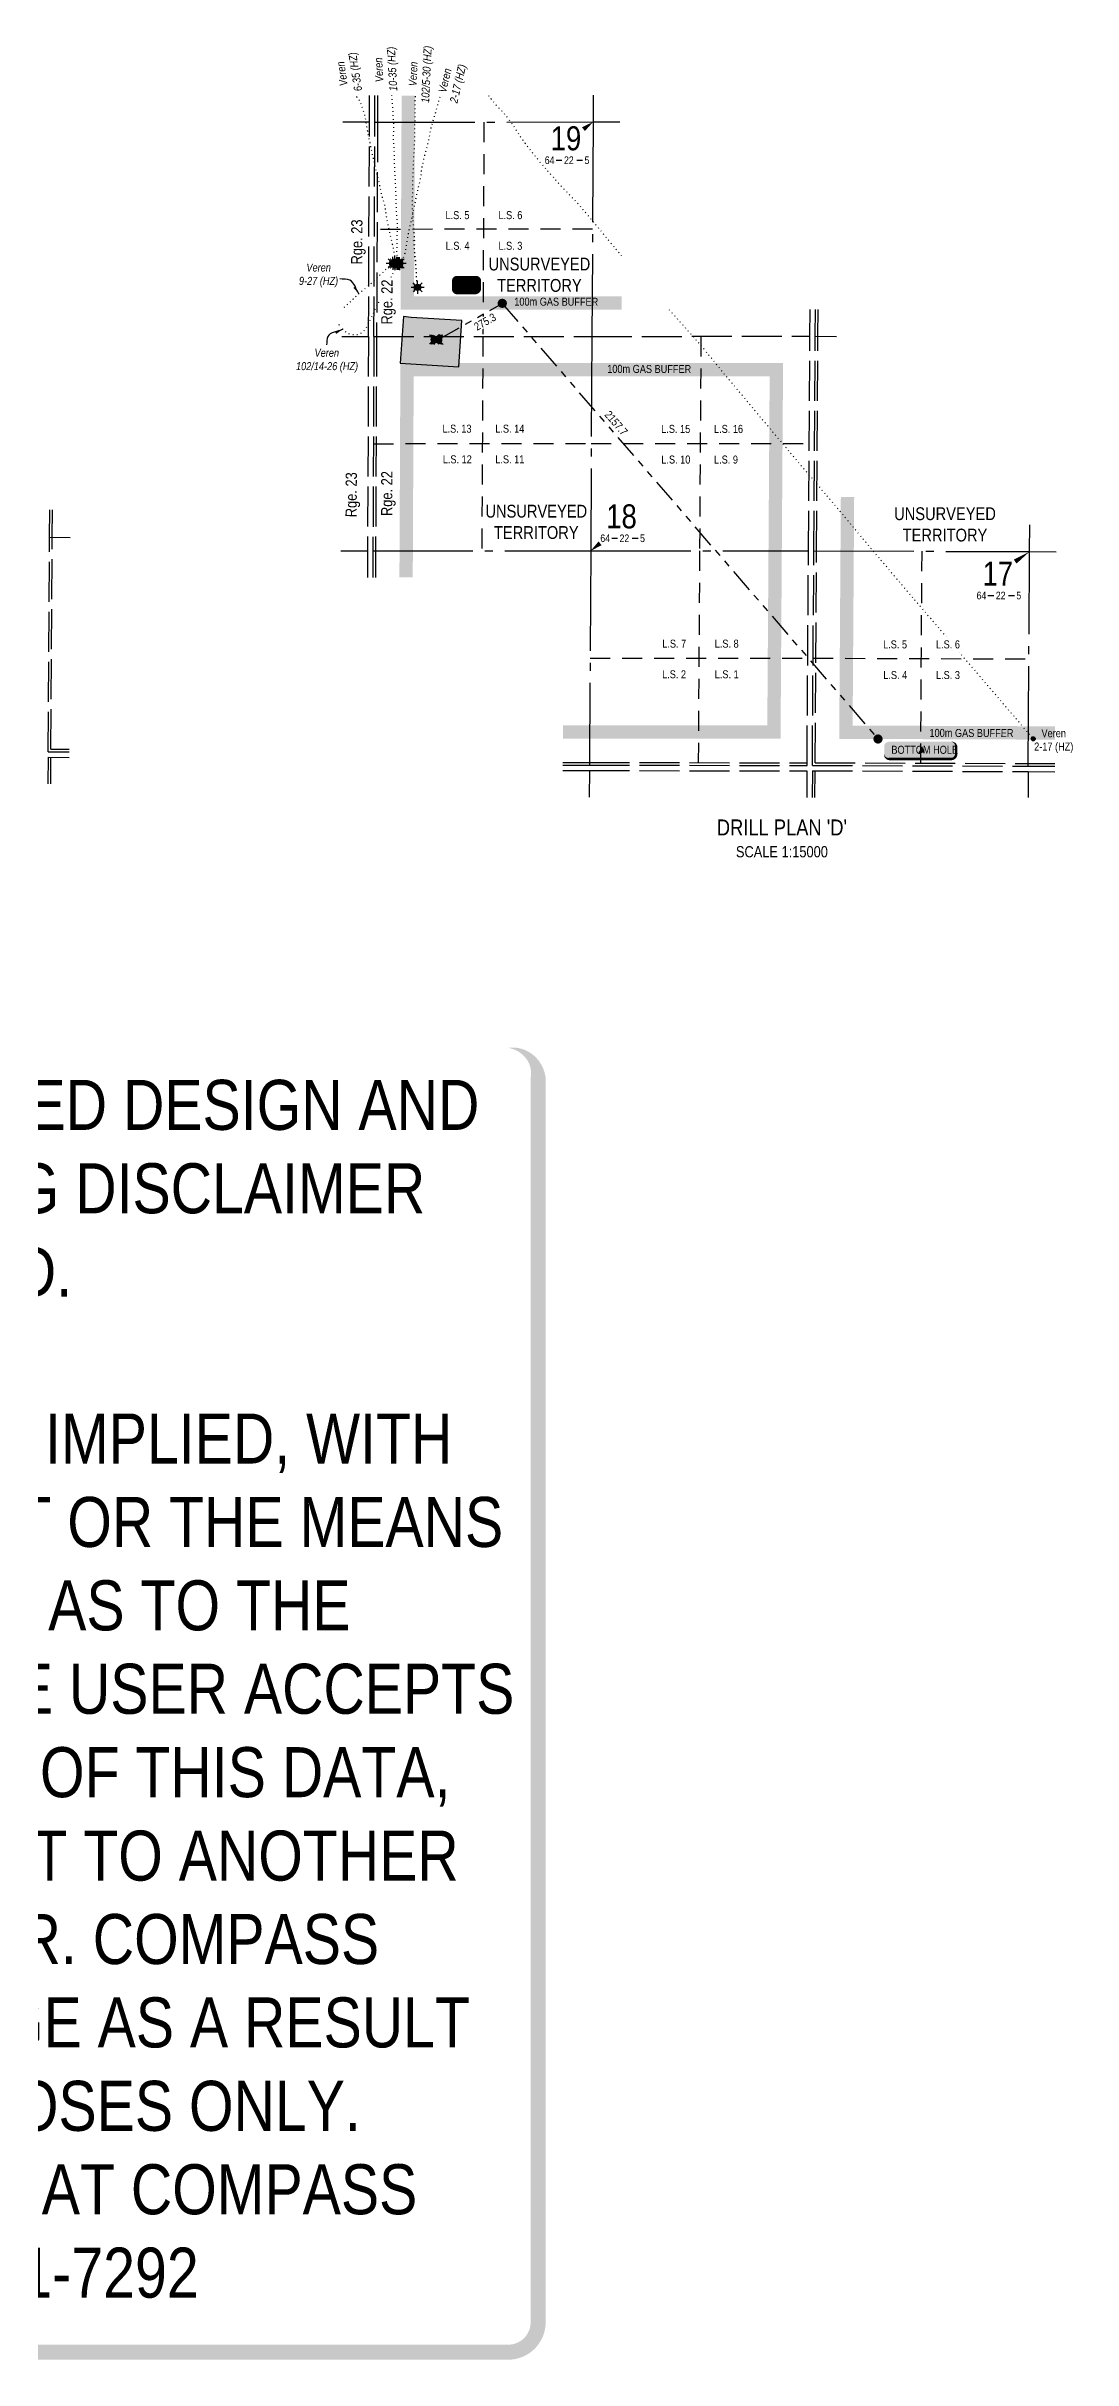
# Model space of a CAD drawing. Extents: x 476470 to 482026, y 6039448 to 6045135.
# Drawn here: x 480743 to 482026, y 6039448 to 6042337 of the extents above; entities that cross this region are included whole.
import ezdxf
from ezdxf.enums import TextEntityAlignment as Align

# ---------------------------------------------------------------- set-up
doc = ezdxf.new("R2010")
doc.units = 0
doc.header["$LTSCALE"] = 5
for name, pattern in [('foc-DOT', [1, 0.2, -0.8]), ('foc-DRILLPATH', [14.75, 6, -1.75, 1.75, -1.75, 1.75, -1.75]), ('foc-LSD', [8, 5, -3]), ('foc-QUARTERLINE', [33, 25, -3, 2, -3]), ('foc-UNSURVEYED', [12.5, 10, -2.5])]:
    doc.linetypes.add(name, pattern=pattern)
for name, color, linetype in [('10', 1, 'Continuous'), ('9', 3, 'Continuous'), ('ABADATA-DRILL', 8, 'foc-DOT'), ('ABADATA-DRILL-T', 8, 'Continuous'), ('AS-DRILL', 8, 'foc-DOT'), ('AS-TARGET-GAS', 182, 'Continuous'), ('AS-TARGET-GAS-H', 181, 'Continuous'), ('D-TXT', 6, 'Continuous'), ('DETAIL-T', 7, 'Continuous'), ('L-BD', 7, 'Continuous'), ('L-MON', 1, 'Continuous'), ('L-QSEC', 8, 'foc-QUARTERLINE'), ('L-SECLBL', 7, 'Continuous'), ('L-SECTION-LSD', 7, 'foc-LSD'), ('L-UNS-T', 3, 'Continuous'), ('L-USEC', 7, 'foc-UNSURVEYED'), ('P-PDRILLPATH', 12, 'foc-DRILLPATH'), ('P-PROPOSED', 10, 'Continuous'), ('P-PROPOSED-H', 21, 'Continuous')]:
    doc.layers.add(name, color=color, linetype=linetype)
doc.layers.add('DISCLAIMER', color=7, linetype='Continuous', plot=False)
doc.styles.add('100L', font='ARIALN.TTF', dxfattribs={"height": 11})
doc.styles.add('80', font='ARIALN.TTF', dxfattribs={"height": 10})
doc.styles.add('80CG', font='ARIALN.TTF', dxfattribs={"height": 10})
doc.styles.add('80L', font='ARIALN.TTF', dxfattribs={"height": 10})
doc.styles.add('SIMPLEX', font='ARIALN.TTF')
doc.dimstyles.new('Compass 5 000', dxfattribs={"dimscale": 5, "dimtxt": 9, "dimasz": 2, "dimexe": 0.2, "dimexo": 0.0625, "dimgap": 0.5, "dimtad": 0, "dimtih": 1, "dimtoh": 1, "dimzin": 0, "dimdsep": 46, "dimtxsty": '80CG', "dimcen": 0.1, "dimse1": 1, "dimse2": 1, "dimclrd": 256, "dimclrt": 256, "dimaunit": 1, "dimadec": 4, "dimazin": 0, "dimtfac": 0.06, "dimtofl": 0, "dimtmove": 0, "dimatfit": 1, "dimfxl": 0.2, "dimtolj": 1, "dimtzin": 0, "dimlwd": -1, "dimarcsym": 0})

# ---------------------------------------------------------------- blocks, each defined once
blk = doc.blocks.new('plbh')
at = {"layer": 'L-MON'}
h = blk.add_hatch(color=255, dxfattribs=at)
h.dxf.hatch_style = 1
edge = h.paths.add_edge_path()
edge.add_arc((0, 0), 1.16, 0, 360)
h = blk.add_hatch(color=256, dxfattribs=at)
h.dxf.hatch_style = 1
h.paths.add_polyline_path([(-0.96, 0, 1), (0.96, 0, 1)])
h.paths.add_polyline_path([(0.91, 0, -1), (-0.91, 0, -1)], flags=16)
h.paths.add_polyline_path([(0.45, 0, -1), (-0.45, 0, -1)], flags=0)
h = blk.add_hatch(color=256, dxfattribs=at)
h.dxf.hatch_style = 1
h.paths.add_polyline_path([(-0.45, 0, 1), (0.45, 0, 1)])
h.paths.add_polyline_path([(0.4, 0, -1), (-0.4, 0, -1)], flags=16)
at = {"layer": 'L-MON', "color": 240}
for radius in [0.96, 0.91, 0.45, 0.4]:
    blk.add_circle((0, 0), radius, dxfattribs=at)
blk = doc.blocks.new('L-SECLBL')
at = {"layer": '9', "color": 7}
for p, q in [((-5.1, -27.8), (-12.3, -27.8)), ((20.7, -27.8), (13.5, -27.8))]:
    blk.add_line(p, q, dxfattribs=at)
at = {"layer": '10', "color": 2, "style": 'SIMPLEX'}
blk.add_attdef('SEC', text='', height=30, dxfattribs=at).set_placement((0, 0), align=Align.MIDDLE)
at = {"layer": '10', "color": 5, "style": '80L'}
blk.add_attdef('TWP', text='', height=9.5, dxfattribs=at).set_placement((-14.4, -27.4), align=Align.MIDDLE_RIGHT)
blk.add_attdef('RGE', text='', height=9.5, dxfattribs=at).set_placement((3.6, -27.4), align=Align.MIDDLE_CENTER)
blk.add_attdef('MER', text='', height=9.5, dxfattribs=at).set_placement((23.2, -27.4), align=Align.MIDDLE_LEFT)
blk = doc.blocks.new('BH-Existing')
at = {"layer": 'ABADATA-DRILL-T'}
h = blk.add_hatch(color=256, dxfattribs=at)
h.dxf.hatch_style = 1
edge = h.paths.add_edge_path()
edge.add_arc((0, 0), 0.5, 0, 360)
blk.add_circle((0, 0), 0.5, dxfattribs=at)
blk = doc.blocks.new('GAS')
h = blk.add_hatch(color=255)
h.dxf.hatch_style = 1
edge = h.paths.add_edge_path()
edge.add_arc((0, 0), 0.9, 0, 360)
for p, q in [((-0.81, 0), (-1.62, 0)), ((-0.57, 0.57), (-1.14, 1.14)), ((0, 0.81), (0, 1.62)), ((0.57, 0.57), (1.14, 1.14)), ((1.62, 0), (0.81, 0)), ((-0.57, -0.57), (-1.14, -1.14)), ((0, -0.81), (0, -1.62)), ((1.14, -1.14), (0.57, -0.57))]:
    blk.add_line(p, q)
blk.add_circle((0, 0), 0.8)
blk = doc.blocks.new('WC')
at = {"layer": 'L-MON'}
h = blk.add_hatch(color=255, dxfattribs=at)
h.dxf.hatch_style = 1
edge = h.paths.add_edge_path()
edge.add_arc((0, 0), 0.9, 0, 360)
at = {"layer": 'L-MON', "color": 240, "flags": 128}
for points in [[(-0.62, 0.5), (-1.23, 1.12)], [(0.52, 0.61), (1.13, 1.21)], [(-1.18, -1.18), (-0.56, -0.57)], [(1.16, -1.18), (0.56, -0.57)]]:
    blk.add_lwpolyline(points, dxfattribs=at)
at = {"layer": 'L-MON', "color": 240}
for radius in [0.8, 0.373]:
    blk.add_circle((0, 0), radius, dxfattribs=at)
blk = doc.blocks.new('*U69')
h = blk.add_hatch(color=254)
edge = h.paths.add_edge_path()
edge.add_line((-11.5, -11.5), (11.5, -11.5))
edge.add_arc((11.5, -5.5), 6, 270, 360)
edge.add_line((17.5, -5.5), (17.5, 4))
edge.add_arc((11.5, 4), 6, 0, 90)
edge.add_line((11.5, 10), (-11.5, 10))
edge.add_arc((-11.5, 4), 6, 90, 180)
edge.add_line((-17.5, 4), (-17.5, -5.5))
edge.add_arc((-11.5, -5.5), 6, 180, 270)
at = {"color": 1, "flags": 128}
blk.add_lwpolyline([(-11.5, -11.5, 3, 3, 0), (11.5, -11.5, 3, 3, 0.414214), (17.5, -5.5, 3, 3, 0), (17.5, 4, 3, 0, 0.414214), (11.5, 10, 0, 0, 0), (-11.5, 10, 0, 0, 0.414214), (-17.5, 4, 0, 0, 0), (-17.5, -5.5, 0, 3, 0.414214)], format="xyseb", close=True, dxfattribs=at)
blk.add_lwpolyline([(5.8, -3.4, 0, 10, 0), (0, 0, 5, 5, 0)], format="xyseb", dxfattribs=at)
at = {"color": 1, "style": '80'}
blk.add_attdef('ENTER_TEXT_001', (-36, -5), '', height=10, dxfattribs=at)
blk = doc.blocks.new('*U73')
h = blk.add_hatch(color=254)
edge = h.paths.add_edge_path()
edge.add_line((-39, -11.5), (39, -11.5))
edge.add_arc((39, -5.5), 6, 270, 360)
edge.add_line((45, -5.5), (45, 4))
edge.add_arc((39, 4), 6, 0, 90)
edge.add_line((39, 10), (-39, 10))
edge.add_arc((-39, 4), 6, 90, 180)
edge.add_line((-45, 4), (-45, -5.5))
edge.add_arc((-39, -5.5), 6, 180, 270)
at = {"color": 1, "flags": 128}
blk.add_lwpolyline([(-39, -11.5, 3, 3, 0), (39, -11.5, 3, 3, 0.414214), (45, -5.5, 3, 3, 0), (45, 4, 3, 0, 0.414214), (39, 10, 0, 0, 0), (-39, 10, 0, 0, 0.414214), (-45, 4, 0, 0, 0), (-45, -5.5, 0, 3, 0.414214)], format="xyseb", close=True, dxfattribs=at)
blk.add_lwpolyline([(5.8, -3.4, 0, 10, 0), (0, 0, 5, 5, 0)], format="xyseb", dxfattribs=at)
at = {"color": 1, "style": '80'}
blk.add_attdef('ENTER_TEXT_001', (-36, -5), '', height=10, dxfattribs=at)
blk = doc.blocks.new('Disclaimer_Legal')
at = {"layer": 'DISCLAIMER', "color": 254, "flags": 128}
blk.add_lwpolyline([(-3612.9, -1104.6, 37.5, 37.5, 0), (4096.1, -1104.6, 37.5, 37.5, 0.414214), (4171.1, -1029.6, 37.5, 37.5, 0), (4171.1, 2078.7, 37.5, 0, 0.414214), (4096.1, 2153.7, 0, 0, 0), (-3612.9, 2153.7, 0, 0, 0.414214), (-3687.9, 2078.7, 0, 0, 0), (-3687.9, -1029.6, 0, 37.5, 0.414214)], format="xyseb", close=True, dxfattribs=at)
at = {"layer": 'DISCLAIMER', "color": 254, "insert": (241.6, 533.9), "char_height": 125, "width": 7717.568, "attachment_point": 5, "style": '80'}
blk.add_mtext('NOTICE TO THE CORPORATION, PERSON &/OR PERSONS REGARDING THIS COMPUTER AIDED DESIGN AND DRAFTING (CADD) FILES. ACCEPTANCE OF THE CADD DATA IS BASED ON THE FOLLOWING DISCLAIMER WHICH COVERS ALL CADD DATA RECIEVED FROM COMPASS GEOMATICS LTD.\\P{\\fArial Narrow|b1|i0|c0|p34;DISCLAIMER}\\PCOMPASS GEOMATICS LTD. MAKES NO REPRESENTATION OR WARRANTIES, EXPRESS OR IMPLIED, WITH RESPECT TO THE REUSE OF THE DATA PROVIDED HEREWITH, REGARDLESS OF ITS FORMAT OR THE MEANS OF ITS TRANSMISSION. THERE IS NO GUARANTEE OR REPRESENTATION TO THE USER AS TO THE ACCURACY, CURRENCY, SUITABILITY OR RELIABILITY OF THIS DATA FOR ANY PURPOSE. THE USER ACCEPTS THE DATA "AS IS", AND ASSUMES ALL RISKS ASSOCIATED WITH ITS USE. BY ACCEPTANCE OF THIS DATA, THE USER AGREES NOT TO TRANSMIT THIS DATA OR PROVIDE ACCESS OR ANY PART OF IT TO ANOTHER PARTY UNLESS THE USER SHALL INCLUDE WITH THE DATA A COPY OF THIS DISCLAIMER. COMPASS GEOMATICS LTD. ASSUMES NO RESPONSIBILITY FOR ACTUAL OR CONSEQUENTIAL DAMAGE AS A RESULT OF ANY USER\'S RELIANCE ON THIS DATA. THIS CADD FILE IS FOR ILLUSTRATION PURPOSES ONLY.\\PIF YOU REQUIRE MORE ACCURATE INFORMATION, PLEASE CONTACT DARCI ANGLEHART AT COMPASS GEOMATICS LTD. VIA EMAIL: darci.anglehart@compassgeomatics.ca OR CELL: 506-961-7292', dxfattribs=at)

msp = doc.modelspace()

# ---------------------------------------------------------------- hatches: boundary and pattern name
at = {"layer": 'AS-TARGET-GAS-H'}
h = msp.add_hatch(color=256, dxfattribs=at)
h.dxf.hatch_style = 1
h.paths.add_polyline_path([(481462.303, 6042024.726), (481424.928, 6042024.705), (481202.64, 6042024.581), (481203.635, 6042241.949), (481203.787, 6042275.304), (481187.126, 6042275.38), (481186.974, 6042242.025), (481185.902, 6042007.91), (481424.937, 6042008.044), (481462.312, 6042008.065)])
h = msp.add_hatch(color=256, dxfattribs=at)
h.dxf.hatch_style = 1
h.paths.add_polyline_path([(481662.358, 6041707.09), (481663.941, 6041941.546), (481424.975, 6041941.412), (481185.597, 6041941.278), (481184.372, 6041673.654), (481201.034, 6041673.649), (481202.182, 6041924.626), (481424.984, 6041924.751), (481647.167, 6041924.875), (481645.697, 6041707.203), (481644.223, 6041488.87), (481421.929, 6041489.051), (481388.892, 6041489.078), (481388.797, 6041472.417), (481421.916, 6041472.39), (481660.772, 6041472.195)])
h = msp.add_hatch(color=256, dxfattribs=at)
h.dxf.hatch_style = 1
h.paths.add_polyline_path([(481752.352, 6041706.482), (481752.808, 6041774.012), (481736.147, 6041774.124), (481735.691, 6041706.595), (481734.107, 6041472.023), (481970.541, 6041471.17), (482003.873, 6041471.05), (482003.933, 6041487.711), (481970.602, 6041487.831), (481750.881, 6041488.624)])
at = {"layer": 'P-PROPOSED-H'}
h = msp.add_hatch(color=256, dxfattribs=at)
h.dxf.hatch_style = 1
h.paths.add_polyline_path([(481262.451, 6041994.726), (481199.174, 6041998.497), (481189.273, 6041999.492), (481185.481, 6041941.282), (481258.66, 6041936.516)])

# ---------------------------------------------------------------- linework, layer by layer
at = {"layer": 'AS-DRILL', "elevation": -283.74, "flags": 128}
for points in [[(481179.686, 6042065.938), (481179.686, 6042065.938), (481179.726, 6042065.955), (481179.807, 6042065.994), (481179.87, 6042066.061), (481179.917, 6042066.141), (481179.984, 6042066.244), (481180.052, 6042066.353), (481180.125, 6042066.483), (481180.209, 6042066.616), (481180.31, 6042066.735), (481180.424, 6042066.868), (481180.455, 6042067.068), (481180.403, 6042067.398), (481180.375, 6042067.802), (481180.35, 6042068.185), (481180.332, 6042068.565), (481180.317, 6042068.929), (481180.262, 6042069.209), (481180.222, 6042069.229), (481180.221, 6042069.106), (481180.237, 6042069.009), (481180.227, 6042068.976), (481180.22, 6042068.979), (481180.247, 6042068.969), (481180.254, 6042068.982), (481180.158, 6042069.07), (481180.058, 6042069.173), (481179.949, 6042069.297), (481179.829, 6042069.421), (481179.693, 6042069.532), (481179.534, 6042069.646), (481179.371, 6042069.76), (481179.235, 6042069.881), (481179.169, 6042070.014), (481179.129, 6042070.171), (481179.029, 6042070.772), (481179, 6042071.688), (481178.955, 6042072.835), (481178.804, 6042074.106), (481178.591, 6042075.557), (481178.325, 6042077.225), (481178.054, 6042079.096), (481177.711, 6042081.188), (481177.212, 6042083.727), (481176.576, 6042086.6), (481175.866, 6042089.526), (481175.13, 6042092.563), (481174.374, 6042095.5), (481173.614, 6042098.364), (481172.967, 6042101.297), (481172.388, 6042104.303), (481171.815, 6042107.219), (481171.208, 6042110.008), (481170.594, 6042112.791), (481169.957, 6042115.631), (481169.318, 6042118.504), (481168.821, 6042121.366), (481168.354, 6042124.155), (481167.881, 6042127.037), (481167.432, 6042130.186), (481167.016, 6042133.228), (481166.549, 6042135.987), (481165.921, 6042138.693), (481165.159, 6042141.643), (481164.266, 6042144.768), (481163.394, 6042147.842), (481162.598, 6042150.856), (481161.882, 6042153.839), (481161.21, 6042156.975), (481160.504, 6042160.089), (481159.811, 6042162.979), (481159.207, 6042165.705), (481158.61, 6042168.581), (481157.951, 6042171.607), (481157.249, 6042174.624), (481156.489, 6042177.644), (481155.67, 6042180.621), (481154.897, 6042183.495), (481154.263, 6042186.355), (481153.693, 6042189.144), (481153.128, 6042191.757), (481152.528, 6042194.453), (481151.818, 6042197.48), (481150.984, 6042200.8), (481150.143, 6042204.224), (481149.389, 6042207.598), (481148.763, 6042210.787), (481148.215, 6042213.883), (481147.635, 6042216.823), (481146.995, 6042219.742), (481146.279, 6042222.736), (481145.646, 6042225.605), (481145.172, 6042228.301), (481144.704, 6042230.983), (481144.194, 6042233.739), (481143.69, 6042236.581), (481143.21, 6042239.407), (481142.74, 6042242.229), (481142.273, 6042245.128), (481141.74, 6042248.06), (481141.014, 6042250.927), (481140.124, 6042253.838), (481139.211, 6042256.866), (481138.296, 6042260.04), (481137.191, 6042263.372), (481135.707, 6042266.735), (481133.813, 6042270.064), (481131.348, 6042273.382), (481129.499, 6042275.503)], [(481182.963, 6042065.775), (481182.963, 6042065.775), (481182.98, 6042065.775), (481183.02, 6042065.781), (481183.08, 6042065.804), (481183.137, 6042065.824), (481183.223, 6042065.854), (481183.314, 6042065.9), (481183.394, 6042066.036), (481183.456, 6042066.352), (481183.508, 6042066.842), (481183.534, 6042067.499), (481183.525, 6042068.319), (481183.419, 6042069.249), (481183.2, 6042070.217), (481182.938, 6042071.132), (481182.666, 6042072.126), (481182.364, 6042073.184), (481182.096, 6042074.212), (481181.904, 6042075.253), (481181.699, 6042076.294), (481181.5, 6042077.335), (481181.361, 6042078.309), (481181.304, 6042078.939), (481181.298, 6042079.039), (481181.256, 6042080.1), (481181.26, 6042080.89), (481181.279, 6042081.329), (481181.326, 6042082.966), (481181.339, 6042084.879), (481181.371, 6042087.662), (481181.423, 6042090.052), (481181.455, 6042092.719), (481181.472, 6042095.619), (481181.539, 6042098.695), (481181.738, 6042101.971), (481181.964, 6042105.48), (481182.005, 6042109.14), (481181.913, 6042113.013), (481181.781, 6042117.041), (481181.581, 6042121.192), (481181.244, 6042125.463), (481180.884, 6042129.785), (481180.618, 6042134.303), (481180.424, 6042139.141), (481180.294, 6042144.195), (481180.157, 6042149.025), (481180.012, 6042153.786), (481179.818, 6042158.644), (481179.57, 6042163.268), (481179.404, 6042167.669), (481179.231, 6042172.117), (481178.998, 6042176.484), (481178.706, 6042181.042), (481178.462, 6042185.84), (481178.393, 6042190.534), (481178.271, 6042194.998), (481178.186, 6042199.585), (481178.117, 6042204.202), (481177.847, 6042208.56), (481177.541, 6042212.852), (481177.231, 6042217.34), (481177.056, 6042221.951), (481177.1, 6042226.417), (481177.189, 6042231.063), (481177.267, 6042235.826), (481177.213, 6042240.58), (481177.025, 6042245.284), (481176.771, 6042249.586), (481176.484, 6042253.814), (481176.215, 6042258.198), (481175.92, 6042262.813), (481175.585, 6042267.605), (481175.197, 6042272.363), (481174.956, 6042275.559)], [(481184.623, 6042065.693), (481184.623, 6042065.693), (481184.596, 6042065.676), (481184.536, 6042065.623), (481184.466, 6042065.577), (481184.429, 6042065.564), (481184.462, 6042065.557), (481184.532, 6042065.567), (481184.599, 6042065.586), (481184.666, 6042065.583), (481184.739, 6042065.552), (481184.795, 6042065.512), (481184.845, 6042065.458), (481184.952, 6042065.505), (481185.12, 6042065.771), (481185.316, 6042066.27), (481185.528, 6042066.872), (481185.721, 6042067.458), (481185.904, 6042068.044), (481186.116, 6042068.533), (481186.371, 6042068.928), (481186.64, 6042069.317), (481186.818, 6042069.546), (481187.146, 6042069.865), (481187.57, 6042070.149), (481188.036, 6042070.6), (481188.586, 6042071.458), (481189.259, 6042072.745), (481190.024, 6042074.424), (481190.817, 6042076.487), (481191.484, 6042078.894), (481191.994, 6042081.635), (481192.467, 6042084.493), (481192.94, 6042087.358), (481193.448, 6042090.432), (481193.976, 6042093.53), (481194.52, 6042096.641), (481195.018, 6042099.662), (481195.574, 6042102.549), (481196.258, 6042105.529), (481196.895, 6042108.496), (481197.566, 6042111.506), (481198.318, 6042114.736), (481199.04, 6042117.963), (481199.731, 6042121.063), (481200.416, 6042124.33), (481201.037, 6042127.471), (481201.654, 6042130.388), (481202.267, 6042133.198), (481202.853, 6042135.879), (481203.422, 6042138.453), (481203.964, 6042141.07), (481204.503, 6042143.765), (481204.986, 6042146.532), (481205.519, 6042149.37), (481206.229, 6042152.273), (481207.013, 6042155.293), (481207.698, 6042158.433), (481208.302, 6042161.467), (481208.985, 6042164.247), (481209.704, 6042166.894), (481210.314, 6042169.691), (481210.842, 6042172.919), (481211.341, 6042176.363), (481211.766, 6042179.588), (481212.13, 6042182.576), (481212.52, 6042185.441), (481213.114, 6042188.418), (481213.895, 6042191.528), (481214.646, 6042194.561), (481215.225, 6042197.272), (481215.831, 6042199.919), (481216.664, 6042202.779), (481217.562, 6042205.801), (481218.419, 6042208.914), (481219.218, 6042212.077), (481219.976, 6042215.243), (481220.71, 6042218.407), (481221.415, 6042221.643), (481222.04, 6042224.861), (481222.552, 6042228.045), (481223.16, 6042231.215), (481223.928, 6042234.422), (481224.743, 6042237.525), (481225.603, 6042240.561), (481226.504, 6042243.627), (481227.452, 6042246.796), (481228.394, 6042249.925), (481229.338, 6042253.07), (481230.257, 6042256.299), (481231.142, 6042259.512), (481232.01, 6042262.638), (481232.844, 6042265.697), (481233.678, 6042268.74), (481234.579, 6042271.813), (481235.366, 6042274.832), (481235.535, 6042275.635)], [(481207.061, 6042035.953), (481207.058, 6042035.953), (481206.001, 6042035.228), (481205.653, 6042034.956), (481205.204, 6042034.572), (481204.679, 6042034.104), (481204.116, 6042033.563), (481203.557, 6042033.023), (481203.35, 6042032.824), (481203.149, 6042032.611), (481203.038, 6042032.508), (481202.995, 6042032.462), (481202.948, 6042032.455), (481202.841, 6042032.463), (481202.785, 6042032.446), (481202.774, 6042032.423), (481202.704, 6042032.393), (481202.664, 6042032.38), (481202.427, 6042032.318), (481202.087, 6042032.269), (481202.237, 6042032.229), (481202.403, 6042032.155), (481202.587, 6042032.307), (481202.851, 6042032.469), (481202.862, 6042033.243), (481203.025, 6042034.022), (481203.474, 6042034.416), (481203.798, 6042034.625), (481203.885, 6042034.721), (481204.039, 6042034.78), (481204.276, 6042034.933), (481204.498, 6042035.238), (481204.669, 6042035.487), (481204.766, 6042035.707), (481204.791, 6042036.044), (481204.783, 6042036.34), (481204.795, 6042036.74), (481204.796, 6042037.117), (481204.951, 6042037.4), (481205.269, 6042037.645), (481205.65, 6042037.973), (481205.992, 6042038.335), (481206.126, 6042038.471), (481206.163, 6042038.494), (481206.193, 6042038.547), (481206.203, 6042038.634), (481206.2, 6042038.667), (481206.174, 6042038.884), (481206.123, 6042039.207), (481206.075, 6042039.644), (481206.047, 6042040.181), (481206.037, 6042040.795), (481206.03, 6042041.495), (481206.014, 6042042.281), (481205.998, 6042043.148), (481205.982, 6042044.092), (481205.97, 6042045.095), (481205.948, 6042046.125), (481205.92, 6042047.205), (481205.905, 6042048.342), (481205.901, 6042049.549), (481205.873, 6042050.802), (481205.819, 6042052.079), (481205.752, 6042053.353), (481205.671, 6042054.64), (481205.587, 6042055.977), (481205.483, 6042057.357), (481205.383, 6042058.801), (481205.284, 6042060.422), (481205.278, 6042060.528), (481205.25, 6042061.015), (481205.201, 6042061.802), (481205.176, 6042062.135), (481205.066, 6042063.556), (481204.946, 6042065.173), (481204.821, 6042066.92), (481204.613, 6042068.725), (481204.278, 6042070.596), (481203.957, 6042072.571), (481203.737, 6042074.629), (481203.567, 6042076.763), (481203.43, 6042078.95), (481203.344, 6042081.201), (481203.315, 6042083.484), (481203.332, 6042085.801), (481203.389, 6042088.141), (481203.457, 6042090.514), (481203.458, 6042092.934), (481203.367, 6042095.431), (481203.205, 6042098.002), (481203.027, 6042100.646), (481202.843, 6042103.34), (481202.649, 6042106.111), (481202.433, 6042108.949), (481202.183, 6042111.867), (481201.927, 6042114.828), (481201.704, 6042117.812), (481201.531, 6042120.833), (481201.382, 6042123.887), (481201.22, 6042127.011), (481201.192, 6042127.521), (481201.038, 6042130.162), (481200.846, 6042133.31), (481200.784, 6042134.41), (481200.694, 6042136.474), (481200.655, 6042139.627), (481200.696, 6042142.807), (481200.738, 6042146.004), (481200.792, 6042149.19), (481200.887, 6042152.386), (481200.995, 6042155.563), (481201.023, 6042156.552), (481201.095, 6042159.769), (481201.099, 6042159.889), (481201.16, 6042162.982), (481201.211, 6042166.202), (481201.26, 6042169.411), (481201.328, 6042172.631), (481201.439, 6042175.844), (481201.645, 6042180.73), (481201.827, 6042185.482), (481202.01, 6042190.382), (481202.232, 6042195.087), (481202.515, 6042200.036), (481202.803, 6042204.691), (481203.109, 6042209.513), (481203.328, 6042214.269), (481203.542, 6042223.918), (481203.73, 6042233.567), (481203.875, 6042243.213), (481203.993, 6042252.87), (481204.108, 6042262.513), (481204.229, 6042272.159), (481204.266, 6042274.209), (481204.294, 6042275.596)], [(481295.552, 6042275.709), (481296.76, 6042274.16), (481298.765, 6042271.601), (481300.857, 6042268.998), (481303.084, 6042266.324), (481305.471, 6042263.6), (481307.995, 6042260.831), (481310.652, 6042258.002), (481313.375, 6042255.093), (481316.085, 6042252.057), (481318.73, 6042248.858), (481321.314, 6042245.536), (481323.838, 6042242.081), (481326.322, 6042238.499), (481328.751, 6042234.834), (481331.147, 6042231.08), (481333.586, 6042227.328), (481336.099, 6042223.6), (481338.668, 6042219.881), (481341.315, 6042216.186), (481344.034, 6042212.5), (481346.827, 6042208.867), (481352.093, 6042202.259), (481352.541, 6042201.7), (481358.364, 6042194.603), (481364.322, 6042187.628), (481367.346, 6042184.174), (481370.294, 6042180.837), (481376.522, 6042173.891), (481382.6, 6042167.016), (481388.685, 6042160.158), (481394.957, 6042153.469), (481401.393, 6042146.915), (481407.689, 6042140.249), (481413.713, 6042133.295), (481419.637, 6042126.277), (481425.521, 6042119.213), (481431.408, 6042112.172), (481437.282, 6042105.101), (481443.113, 6042098.011), (481448.99, 6042090.95), (481454.824, 6042083.853), (481460.771, 6042076.855), (481461.582, 6042075.944)], [(481207.061, 6042035.953), (481205.998, 6042035.228), (481205.653, 6042034.953), (481205.204, 6042034.568), (481204.679, 6042034.101), (481204.116, 6042033.563), (481203.554, 6042033.019), (481203.35, 6042032.82), (481203.149, 6042032.611), (481203.038, 6042032.508), (481202.995, 6042032.459), (481202.945, 6042032.455), (481202.838, 6042032.463), (481202.781, 6042032.443), (481202.771, 6042032.42), (481202.701, 6042032.39), (481202.664, 6042032.38), (481202.424, 6042032.318), (481202.084, 6042032.266), (481202.234, 6042032.225), (481202.4, 6042032.155), (481202.584, 6042032.307), (481202.851, 6042032.469), (481202.858, 6042033.243), (481203.025, 6042034.022), (481203.47, 6042034.413), (481203.795, 6042034.622), (481203.885, 6042034.721), (481204.039, 6042034.78), (481204.276, 6042034.933), (481204.494, 6042035.238), (481204.665, 6042035.488), (481204.763, 6042035.704), (481204.788, 6042036.044), (481204.783, 6042036.34), (481204.791, 6042036.737), (481204.793, 6042037.114), (481204.951, 6042037.396), (481205.269, 6042037.641), (481205.647, 6042037.97), (481205.992, 6042038.335), (481206.123, 6042038.467), (481206.159, 6042038.494), (481206.193, 6042038.544), (481206.2, 6042038.667), (481206.171, 6042038.881), (481206.119, 6042039.207), (481206.075, 6042039.641), (481206.044, 6042040.178), (481206.033, 6042040.795), (481206.027, 6042041.495), (481206.014, 6042042.281), (481205.994, 6042043.148), (481205.979, 6042044.088), (481205.967, 6042045.095), (481205.945, 6042046.125), (481205.92, 6042047.202), (481205.905, 6042048.342), (481205.901, 6042049.545), (481205.873, 6042050.802), (481205.816, 6042052.079), (481205.748, 6042053.353), (481205.671, 6042054.636), (481205.584, 6042055.977), (481205.48, 6042057.354), (481205.38, 6042058.798), (481205.284, 6042060.418), (481205.278, 6042060.528), (481205.247, 6042061.015), (481205.197, 6042061.802), (481205.094, 6042063.126), (481204.97, 6042064.43), (481204.855, 6042065.694), (481204.778, 6042066.891), (481204.726, 6042068.048), (481204.669, 6042069.241), (481204.594, 6042070.478), (481204.5, 6042071.769), (481204.377, 6042073.123), (481204.216, 6042074.523), (481204.023, 6042075.958), (481203.81, 6042077.429), (481203.62, 6042078.876), (481203.467, 6042080.317), (481203.343, 6042081.751), (481203.274, 6042082.541), (481203.067, 6042084.785), (481201.89, 6042097.654)], [(481181.324, 6042065.819), (481181.324, 6042065.819), (481181.348, 6042065.806), (481181.398, 6042065.789), (481181.474, 6042065.759), (481181.571, 6042065.705), (481181.69, 6042065.634), (481181.837, 6042065.564), (481181.936, 6042065.517), (481181.963, 6042065.477), (481181.953, 6042065.43), (481181.939, 6042065.373), (481181.939, 6042065.263), (481181.968, 6042065.043), (481182.013, 6042064.75), (481182.048, 6042064.366), (481182.066, 6042063.909), (481182.014, 6042063.543), (481181.9, 6042063.32), (481181.846, 6042063.26), (481181.873, 6042063.334), (481181.893, 6042063.423), (481181.904, 6042063.5), (481181.891, 6042063.537), (481181.887, 6042063.54), (481181.808, 6042063.607), (481181.691, 6042063.654), (481181.568, 6042063.708), (481181.445, 6042063.772), (481181.312, 6042063.823), (481181.162, 6042063.877), (481180.996, 6042063.914), (481180.915, 6042063.881), (481180.935, 6042063.825), (481180.972, 6042063.784), (481180.981, 6042063.728), (481180.975, 6042063.678), (481180.978, 6042063.628), (481180.997, 6042063.581), (481181.041, 6042063.551), (481181.094, 6042063.541), (481181.161, 6042063.57), (481181.264, 6042063.583), (481181.374, 6042063.569), (481181.444, 6042063.519), (481181.507, 6042063.469), (481181.58, 6042063.462), (481181.614, 6042063.505), (481181.654, 6042063.571), (481181.724, 6042063.628), (481181.811, 6042063.677), (481181.918, 6042063.723), (481182.008, 6042063.773), (481182.072, 6042063.843), (481182.119, 6042063.916), (481182.169, 6042063.976), (481182.206, 6042064.025), (481182.233, 6042064.075), (481182.287, 6042064.158), (481182.311, 6042064.298), (481182.272, 6042064.478), (481182.212, 6042064.652), (481182.113, 6042064.809), (481182.007, 6042064.853), (481181.937, 6042064.83), (481181.669, 6042064.548), (481181.366, 6042064.026), (481180.976, 6042063.211), (481180.417, 6042062.014), (481179.723, 6042060.507), (481178.958, 6042058.79), (481178.069, 6042056.835), (481176.972, 6042054.653), (481175.685, 6042052.259), (481174.329, 6042049.705), (481172.967, 6042047.028), (481171.661, 6042044.338), (481170.509, 6042041.693), (481169.446, 6042039.054), (481168.331, 6042036.53), (481167.247, 6042034.121), (481166.073, 6042031.787), (481164.721, 6042029.386), (481163.35, 6042026.863), (481161.985, 6042024.332), (481160.703, 6042021.852), (481159.438, 6042019.334), (481158.217, 6042016.926), (481156.989, 6042014.592), (481155.685, 6042012.202), (481154.491, 6042009.887), (481153.541, 6042007.771), (481152.714, 6042005.705), (481151.812, 6042003.666), (481150.799, 6042001.701), (481149.817, 6041999.809), (481148.838, 6041997.897), (481147.865, 6041995.914), (481146.853, 6041993.862), (481145.776, 6041991.701), (481144.665, 6041989.419), (481143.571, 6041987.041), (481142.289, 6041984.564), (481140.458, 6041982.049), (481137.997, 6041979.774), (481135.015, 6041978.007), (481131.706, 6041976.829), (481128.228, 6041976.362), (481124.566, 6041976.786), (481120.746, 6041978.13), (481117.069, 6041980.351), (481113.919, 6041983.196), (481112.461, 6041984.866)], [(481178.048, 6042065.983), (481178.048, 6042065.983), (481178.048, 6042065.983), (481178.051, 6042065.963), (481178.041, 6042065.93), (481178.007, 6042065.893), (481177.957, 6042065.85), (481177.9, 6042065.814), (481177.85, 6042065.757), (481177.803, 6042065.678), (481177.766, 6042065.581), (481177.715, 6042065.445), (481177.688, 6042065.345), (481177.688, 6042065.298), (481177.698, 6042065.291), (481177.725, 6042065.378), (481177.769, 6042065.494), (481177.793, 6042065.608), (481177.766, 6042065.711), (481177.68, 6042065.815), (481177.554, 6042065.905), (481177.484, 6042065.989), (481177.445, 6042066.096), (481177.419, 6042066.173), (481177.412, 6042066.233), (481177.399, 6042066.323), (481177.33, 6042066.426), (481177.257, 6042066.463), (481176.856, 6042066.369), (481176.067, 6042065.839), (481174.879, 6042064.914), (481173.424, 6042063.721), (481171.723, 6042062.206), (481169.735, 6042060.412), (481167.469, 6042058.386), (481165.072, 6042056.153), (481162.617, 6042053.728), (481160.042, 6042051.157), (481157.423, 6042048.556), (481154.761, 6042045.995), (481152.16, 6042043.657), (481149.673, 6042041.442), (481147.153, 6042039.267), (481144.64, 6042037.155), (481141.949, 6042034.891), (481138.941, 6042032.345), (481135.782, 6042029.666), (481132.632, 6042026.951), (481129.456, 6042024.122), (481126.423, 6042021.326), (481123.657, 6042018.676), (481121.065, 6042016.181), (481118.441, 6042013.773), (481115.837, 6042011.469), (481113.353, 6042009.21), (481112.568, 6042008.446)], [(481109.447, 6041988.496), (481108.871, 6041989.216), (481107.591, 6041990.788)], [(481521.475, 6042008.098), (481521.548, 6042008.015), (481527.663, 6042001.153), (481533.761, 6041994.298), (481539.849, 6041987.423), (481545.988, 6041980.611), (481552.116, 6041973.752), (481558.161, 6041966.844), (481564.128, 6041959.853), (481569.982, 6041952.793), (481575.792, 6041945.672), (481581.586, 6041938.545), (481587.413, 6041931.428), (481593.23, 6041924.331), (481599.14, 6041917.296), (481605.111, 6041910.322), (481611.032, 6041903.301), (481616.939, 6041896.257), (481622.793, 6041889.16), (481628.607, 6041882.049), (481634.511, 6041875.038), (481640.475, 6041868.03), (481646.382, 6041860.999), (481652.316, 6041853.948), (481658.257, 6041846.934), (481664.208, 6041839.913), (481670.062, 6041832.842), (481675.912, 6041825.778), (481681.863, 6041818.777), (481687.854, 6041811.826), (481693.835, 6041804.835), (481699.773, 6041797.84), (481705.747, 6041790.836), (481711.758, 6041783.888), (481717.719, 6041776.91), (481723.616, 6041769.853), (481729.564, 6041762.875), (481735.481, 6041755.874), (481741.312, 6041748.78), (481747.189, 6041741.736), (481753.069, 6041734.695), (481758.913, 6041727.635), (481764.821, 6041720.607), (481770.721, 6041713.553), (481776.642, 6041706.542), (481782.6, 6041699.544), (481788.527, 6041692.543), (481794.458, 6041685.539), (481800.379, 6041678.538), (481806.336, 6041671.543), (481812.304, 6041664.562), (481818.255, 6041657.565), (481824.169, 6041650.554), (481830.13, 6041643.579), (481836.131, 6041636.618), (481842.095, 6041629.62), (481848.053, 6041622.619), (481854.05, 6041615.658), (481860.008, 6041608.676), (481865.969, 6041601.689), (481871.946, 6041594.704), (481877.9, 6041587.7), (481883.848, 6041580.705), (481889.792, 6041573.701), (481895.72, 6041566.687), (481901.667, 6041559.682), (481907.641, 6041552.701), (481913.616, 6041545.72), (481919.613, 6041538.755), (481925.611, 6041531.807), (481931.582, 6041524.819), (481937.483, 6041517.775), (481943.427, 6041510.754), (481949.448, 6041503.839), (481955.405, 6041496.851), (481961.35, 6041489.854), (481967.364, 6041482.906), (481970.805, 6041478.9), (481976.647, 6041472.052)]]:
    msp.add_lwpolyline(points, dxfattribs=at)
at = {"layer": 'L-QSEC'}
for p, q in [((481426.662, 6042275.873, -283.74), (481426.473, 6042242.557, -283.74)), ((481146.952, 6042242.208, -283.74), (481113.636, 6042242.307, -283.74)), ((481153.658, 6042242.217, -283.74), (481426.473, 6042242.557, -283.74)), ((481426.473, 6042242.557, -283.74), (481424.956, 6041974.728, -283.74)), ((481426.473, 6042242.557, -283.74), (481459.79, 6042242.598, -283.74)), ((481424.956, 6041974.728, -283.74), (481423.439, 6041706.9, -283.74)), ((480747.146, 6041723.746, -283.74), (480772.823, 6041723.653, -283.74)), ((481972.028, 6041705.866, -283.74), (481972.226, 6041739.181, -283.74)), ((481111.189, 6041706.987, -283.74), (481144.502, 6041706.935, -283.74)), ((481151.208, 6041706.934, -283.74), (481423.439, 6041706.9, -283.74)), ((481423.439, 6041706.9, -283.74), (481421.921, 6041439.074, -283.74)), ((481423.439, 6041706.9, -283.74), (481695.673, 6041706.865, -283.74)), ((481702.376, 6041706.841, -283.74), (481972.028, 6041705.866, -283.74)), ((481970.437, 6041437.854, -283.74), (481972.028, 6041705.866, -283.74)), ((481972.028, 6041705.866, -283.74), (482005.344, 6041705.745, -283.74)), ((481421.883, 6041432.371, -283.74), (481421.695, 6041399.055, -283.74)), ((481970.397, 6041431.151, -283.74), (481970.204, 6041398.609, -283.74))]:
    msp.add_line(p, q, dxfattribs=at)
at = {"layer": 'L-SECLBL', "elevation": -283.74, "flags": 128}
for points in [[(481426.473, 6042242.557, 0, 5.997, 0), (481414.37, 6042233.561, 0, 0, 0)], [(481423.439, 6041706.9, 0, 5.997, 0), (481435.214, 6041716.239, 0, 0, 0)], [(481972.028, 6041705.866, 0, 5.997, 0), (481954.055, 6041693.469, 0, 0, 0)]]:
    msp.add_lwpolyline(points, format="xyseb", dxfattribs=at)
at = {"layer": 'L-SECTION-LSD'}
for p, q in [((481290.066, 6042242.367, -283.74), (481288.695, 6041974.634, -283.74)), ((481425.715, 6042108.642, -283.74), (481153.046, 6042108.396, -283.74)), ((481288.695, 6041974.634, -283.74), (481287.315, 6041706.917, -283.74)), ((481561.22, 6041974.804, -283.74), (481559.548, 6041706.882, -283.74)), ((481151.821, 6041840.723, -283.74), (481424.197, 6041840.798, -283.74)), ((481424.197, 6041840.798, -283.74), (481696.578, 6041840.873, -283.74)), ((481559.548, 6041706.882, -283.74), (481557.876, 6041438.963, -283.74)), ((481837.202, 6041706.343, -283.74), (481835.494, 6041438.341, -283.74)), ((481422.68, 6041572.979, -283.74), (481694.768, 6041572.859, -283.74)), ((481701.471, 6041572.824, -283.74), (481971.233, 6041571.86, -283.74))]:
    msp.add_line(p, q, dxfattribs=at)
at = {"layer": 'L-USEC'}
for p, q in [((481146.952, 6042242.208, -283.74), (481147.104, 6042275.524, -283.74)), ((481153.658, 6042242.178, -283.74), (481153.811, 6042275.533, -283.74)), ((481157.158, 6042275.537, -283.74), (481157.005, 6042242.221, -283.74)), ((481145.727, 6041974.572, -283.74), (481146.952, 6042242.208, -283.74)), ((481152.433, 6041974.541, -283.74), (481153.658, 6042242.178, -283.74)), ((481157.005, 6042242.221, -283.74), (481155.78, 6041974.577, -283.74)), ((481697.483, 6041974.881, -283.74), (481697.708, 6042008.197, -283.74)), ((481704.186, 6041974.835, -283.74), (481704.411, 6042008.2, -283.74)), ((481707.536, 6041974.844, -283.74), (481707.762, 6042008.202, -283.74)), ((481112.414, 6041974.646, -283.74), (481145.727, 6041974.572, -283.74)), ((481145.727, 6041974.572, -283.74), (481144.502, 6041706.935, -283.74)), ((481152.433, 6041974.541, -283.74), (481151.208, 6041706.904, -283.74)), ((481152.433, 6041974.575, -283.74), (481424.956, 6041974.728, -283.74)), ((481155.78, 6041974.577, -283.74), (481154.555, 6041706.934, -283.74)), ((481424.956, 6041974.728, -283.74), (481697.483, 6041974.881, -283.74)), ((481695.673, 6041706.865, -283.74), (481697.483, 6041974.881, -283.74)), ((481702.376, 6041706.82, -283.74), (481704.186, 6041974.835, -283.74)), ((481704.186, 6041974.856, -283.74), (481730.799, 6041974.76, -283.74)), ((481705.726, 6041706.829, -283.74), (481707.536, 6041974.844, -283.74)), ((480747.146, 6041723.725, -283.74), (480747.378, 6041758.016, -283.74)), ((480750.496, 6041723.733, -283.74), (480750.728, 6041757.993, -283.74)), ((480745.336, 6041455.733, -283.74), (480747.146, 6041723.725, -283.74)), ((480748.709, 6041459.071, -283.74), (480750.496, 6041723.733, -283.74)), ((481144.502, 6041706.935, -283.74), (481144.349, 6041673.665, -283.74)), ((481151.208, 6041706.904, -283.74), (481151.056, 6041673.663, -283.74)), ((481154.555, 6041706.934, -283.74), (481154.403, 6041673.662, -283.74)), ((481693.863, 6041438.853, -283.74), (481695.673, 6041706.865, -283.74)), ((481700.566, 6041438.828, -283.74), (481702.376, 6041706.82, -283.74)), ((481703.939, 6041442.166, -283.74), (481705.726, 6041706.829, -283.74)), ((480745.291, 6041449.03, -283.74), (480745.066, 6041415.733, -283.74)), ((480745.291, 6041449.03, -283.74), (480771.629, 6041448.935, -283.74)), ((480745.336, 6041455.733, -283.74), (480771.658, 6041455.638, -283.74)), ((480748.416, 6041415.73, -283.74), (480748.641, 6041449.018, -283.74)), ((480748.709, 6041459.071, -283.74), (480771.673, 6041458.988, -283.74)), ((481388.57, 6041432.398, -283.74), (481421.883, 6041432.371, -283.74)), ((481388.608, 6041439.101, -283.74), (481421.889, 6041439.074, -283.74)), ((481421.883, 6041432.371, -283.74), (481693.818, 6041432.149, -283.74)), ((481421.889, 6041439.074, -283.74), (481693.863, 6041438.853, -283.74)), ((481693.818, 6041432.149, -283.74), (481693.593, 6041398.834, -283.74)), ((481700.521, 6041432.125, -283.74), (481700.296, 6041398.828, -283.74)), ((481700.521, 6041432.125, -283.74), (481970.397, 6041431.151, -283.74)), ((481700.566, 6041438.828, -283.74), (481970.421, 6041437.854, -283.74)), ((481703.646, 6041398.826, -283.74), (481703.871, 6041432.113, -283.74)), ((481703.939, 6041442.166, -283.74), (481970.457, 6041441.204, -283.74)), ((481970.397, 6041431.151, -283.74), (482003.713, 6041431.031, -283.74)), ((481970.421, 6041437.854, -283.74), (482003.753, 6041437.734, -283.74)), ((481970.457, 6041441.204, -283.74), (482003.773, 6041441.084, -283.74))]:
    msp.add_line(p, q, dxfattribs=at)
at = {"layer": 'L-USEC', "elevation": -283.74, "flags": 128}
for points in [[(481388.627, 6041442.451), (481421.94, 6041442.424)], [(481421.94, 6041442.424), (481693.886, 6041442.202)]]:
    msp.add_lwpolyline(points, dxfattribs=at)
at = {"layer": 'P-PDRILLPATH'}
for p, q in [((481233.095, 6041970.678), (481312.843, 6042016.011)), ((481312.843, 6042016.011), (481782.562, 6041471.849))]:
    msp.add_line(p, q, dxfattribs=at)
at = {"layer": 'P-PROPOSED', "elevation": -283.74, "flags": 128}
msp.add_lwpolyline([(481262.451, 6041994.726), (481199.174, 6041998.497), (481189.273, 6041999.492), (481185.481, 6041941.282), (481258.66, 6041936.516)], close=True, dxfattribs=at)

# ---------------------------------------------------------------- block references
at = {"xscale": 0.5, "yscale": 0.5, "zscale": 0.5}
msp.add_blockref('Disclaimer_Legal', (479272.229, 6040009.195), dxfattribs=at)
at = {"layer": 'ABADATA-DRILL', "xscale": 4.99737400000001, "yscale": 4.99737400000001, "zscale": 4.99737400000001}
msp.add_blockref('BH-Existing', (481976.647, 6041472.052, -283.74), dxfattribs=at)
at = {"layer": 'ABADATA-DRILL-T', "linetype": 'Continuous', "xscale": 4.99737400000001, "yscale": 4.99737400000001, "zscale": 4.99737400000001}
for p in [(481175.942, 6042065.819, -283.74), (481178.633, 6042065.819, -283.74), (481181.324, 6042065.819, -283.74), (481182.963, 6042065.775, -283.74), (481184.623, 6042065.693, -283.74), (481207.061, 6042035.953, -283.74)]:
    msp.add_blockref('GAS', p, dxfattribs=at)
at = {"layer": 'L-BD', "linetype": 'Continuous'}
ref = msp.add_blockref('*U69', (481267.504, 6042040.273), dxfattribs=dict(at, xscale=0.9994748, yscale=0.9994748, zscale=0.9994748))
ref.add_attrib('ENTER_TEXT_001', 'HEEL', (481252.328, 6042035.275), dxfattribs={"layer": '0', "color": 1, "height": 9.9947, "style": '80'})
at = {"layer": 'L-BD', "linetype": 'Continuous', "xscale": 0.9994748, "yscale": 0.9994748, "zscale": 0.9994748}
msp.add_blockref('*U73', (481835.287, 6041458.377), dxfattribs=at).add_auto_attribs({'ENTER_TEXT_001': 'BOTTOM HOLE'})
at = {"layer": 'L-MON', "xscale": 4.99737400000001, "yscale": 4.99737400000001, "zscale": 4.99737400000001}
for name, p in [('plbh', (481312.843, 6042016.011, -283.74)), ('WC', (481228.186, 6041970.998, -283.74)), ('WC', (481229.822, 6041970.892, -283.74)), ('WC', (481231.459, 6041970.785, -283.74)), ('WC', (481233.095, 6041970.678, -283.74)), ('plbh', (481782.562, 6041471.849, -283.74))]:
    msp.add_blockref(name, p, dxfattribs=at)
at = {"layer": 'L-SECLBL', "xscale": 0.9994748, "yscale": 0.9994748, "zscale": 0.9994748}
for p, values in [((481392.55, 6042222.157, -283.74), {'SEC': '19', 'TWP': '64', 'RGE': '22', 'MER': '5'}), ((481461.995, 6041749.954, -283.74), {'SEC': '18', 'TWP': '64', 'RGE': '22', 'MER': '5'}), ((481932.334, 6041678.445, -283.74), {'SEC': '17', 'TWP': '64', 'RGE': '22', 'MER': '5'})]:
    msp.add_blockref('L-SECLBL', p, dxfattribs=at).add_auto_attribs(values)

# ---------------------------------------------------------------- texts
at = {"layer": 'ABADATA-DRILL-T', "char_height": 9.99475, "attachment_point": 1, "style": '80L'}
for s, width, insert, rotation in [('\\pi9.795;{\\fArial Narrow|b0|i1|c0|p34;Veren\\P\\pi0.53993;6-35 (HZ)}', 48.44243, (481111.55, 6042277.197, -283.74), 98.84707), ('\\pi12.981;{\\fArial Narrow|b0|i1|c0|p34;Veren\\P\\pi0.91317;10-35 (HZ)}', 54.81351, (481155.195, 6042279.11, -283.74), 93.176765), ('\\pi20.944;{\\fArial Narrow|b0|i1|c0|p34;Veren\\P\\pi0.91735;102/5-30 (HZ)}', 70.7412, (481194.785, 6042266.581, -283.74), 87.366788), ('\\pi9.7779;{\\fArial Narrow|b0|i1|c0|p34;Veren\\P\\pi0.38312;2-17 (HZ)}', 48.40832, (481230.69, 6042271.146, -283.74), 76.924278)]:
    msp.add_mtext_dynamic_manual_height_columns(s, width=width, gutter_width=50.026, heights=[0], dxfattribs=dict(at, insert=insert, rotation=rotation))
for s, width, insert in [('\\pi9.795;{\\fArial Narrow|b0|i1|c0|p34;Veren\\P\\pi0.44789;9-27 (HZ)}', 48.44243, (481058.324, 6042065.729, -283.74)), ('\\pi24.13;{\\fArial Narrow|b0|i1|c0|p34;Veren\\P\\pi0.91903;102/14-26 (HZ)}', 77.11228, (481054.179, 6041959.221, -283.74)), ('\\pi9.3586;Veren\\P\\pi0.2229;2-17 (HZ)', 48.40832, (481977.56, 6041484.065, -283.74))]:
    msp.add_mtext_dynamic_manual_height_columns(s, width=width, gutter_width=50.026, heights=[0], dxfattribs=dict(at, insert=insert))
at = {"layer": 'AS-TARGET-GAS', "char_height": 9.99475, "attachment_point": 1, "rotation": 359.872457, "style": '80L'}
for insert in [(481327.941, 6042023.169), (481444.12, 6041939.171), (481846.969, 6041484.468)]:
    msp.add_mtext_dynamic_manual_height_columns('100m GAS BUFFER', width=104.97722, gutter_width=190, heights=[0], dxfattribs=dict(at, insert=insert))
at = {"layer": 'D-TXT', "color": 3, "char_height": 13.9926, "attachment_point": 1, "rotation": 89.737901, "style": '80L'}
for s, width, insert in [('Rge. 23', 73.75526, (481123.913, 6042064.625, -283.74)), ('Rge. 23', 73.75526, (481116.938, 6041748.885, -283.74)), ('Rge. 22', 63.86109, (481161.389, 6041750.394, -283.74))]:
    msp.add_mtext_dynamic_manual_height_columns(s, width=width, gutter_width=47.5, heights=[0], dxfattribs=dict(at, insert=insert))
at = {"layer": 'DETAIL-T', "color": 3, "insert": (481662.473, 6041347.607), "char_height": 19.9895, "width": 332.88386, "attachment_point": 5, "style": '80CG'}
msp.add_mtext("DRILL PLAN 'D'\\P{\\H0.7x;SCALE 1:15000}", dxfattribs=at)
at = {"layer": 'L-BD', "style": '80L'}
msp.add_text('2157.7', height=9.9947, rotation=310.8007, dxfattribs=at).set_placement((481455.326, 6041866.414, -283.74), align=Align.MIDDLE)
at = {"layer": 'L-UNS-T', "color": 3, "char_height": 15.9916, "attachment_point": 5, "style": '80L'}
for insert in [(481359.318, 6042051.632), (481355.438, 6041742.961), (481866.335, 6041739.796)]:
    msp.add_mtext_dynamic_manual_height_columns('UNSURVEYED TERRITORY', width=126.34675, gutter_width=47.475, heights=[0], dxfattribs=dict(at, insert=insert))

# ---------------------------------------------------------------- leaders
at = {"layer": 'ABADATA-DRILL-T', "path_type": 1}
for points in [[(481133.828, 6042027.982, -283.74), (481122.542, 6042044.775, -283.74), (481109.666, 6042046.425, -283.74)], [(481113.532, 6041983.639, -283.74), (481094.736, 6041974.473, -283.74), (481093.41, 6041964.032, -283.74)]]:
    msp.add_leader(points, dimstyle='Compass 5 000', override={"dimgap": 0.5, "dimtad": 0}, dxfattribs=at)

# ---------------------------------------------------------------- next in the draw order: texts
at = {"layer": 'D-TXT', "color": 3, "insert": (481161.534, 6041989.595, -283.74), "char_height": 13.9926, "attachment_point": 1, "rotation": 89.737901, "style": '80L', "bg_fill": 3, "box_fill_scale": 1.15, "bg_fill_color": 256, "bg_fill_true_color": 256, "bg_fill_transparency": 0}
msp.add_mtext_dynamic_manual_height_columns('Rge. 22', width=55.46196, gutter_width=47.5, heights=[0], dxfattribs=at)
at = {"layer": 'L-BD', "insert": (481291.33, 6041992.86, -182.147), "char_height": 9.9947, "width": 29.95491, "attachment_point": 5, "rotation": 29.6163, "style": '80L', "bg_fill": 3, "box_fill_scale": 1.15, "bg_fill_color": 256, "bg_fill_true_color": 256, "bg_fill_transparency": 0}
msp.add_mtext('275.3', dxfattribs=at)
at = {"layer": 'L-SECTION-LSD', "attachment_point": 1, "style": '100L', "bg_fill": 3, "box_fill_scale": 1.5, "bg_fill_color": 256, "bg_fill_transparency": 0}
for s, width, insert, char_height in [('\\pi1.7736;L.S. 5', 30.40114, (481240.196, 6042131.181, -283.74), 9.99475), ('L.S. 6', 30.48313, (481308.12, 6042131.181, -283.74), 9.9947), ('\\pi2.001;L.S. 4', 30.53989, (481240.196, 6042092.916, -283.74), 9.99475), ('L.S. 3', 30.37591, (481308.12, 6042092.916, -283.74), 9.9947), ('\\pi1.9071;L.S. 13', 36.83422, (481236.279, 6041864.442, -283.74), 9.99475), ('L.S. 14', 36.9982, (481304.202, 6041864.442, -283.74), 9.9947), ('\\pi1.8642;L.S. 15', 36.85945, (481509.703, 6041864.154, -283.74), 9.99475), ('L.S. 16', 36.94144, (481577.626, 6041864.154, -283.74), 9.9947), ('\\pi2.246;L.S. 12', 37.11172, (481236.279, 6041826.178, -283.74), 9.99475), ('L.S. 11', 36.4495, (481304.202, 6041826.178, -283.74), 9.9947), ('\\pi2.0474;L.S. 10', 36.95405, (481509.703, 6041825.89, -283.74), 9.99475), ('L.S. 9', 30.52728, (481577.626, 6041825.89, -283.74), 9.9947), ('\\pi2.3211;L.S. 7', 30.88047, (481510.573, 6041595.944, -283.74), 9.99475), ('L.S. 8', 30.40114, (481578.497, 6041595.944, -283.74), 9.9947), ('\\pi1.7736;L.S. 5', 30.40114, (481787.164, 6041595.004, -283.74), 9.99475), ('L.S. 6', 30.48313, (481855.087, 6041595.004, -283.74), 9.9947), ('\\pi2.1554;L.S. 2', 30.65342, (481510.573, 6041557.679, -283.74), 9.99475), ('L.S. 1', 29.99119, (481578.497, 6041557.679, -283.74), 9.9947), ('\\pi2.001;L.S. 4', 30.53989, (481787.164, 6041556.739, -283.74), 9.99475), ('L.S. 3', 30.37591, (481855.087, 6041556.739, -283.74), 9.9947)]:
    msp.add_mtext_dynamic_manual_height_columns(s, width=width, gutter_width=55, heights=[0], dxfattribs=dict(at, insert=insert, char_height=char_height))

doc.saveas('drawing.dxf')
